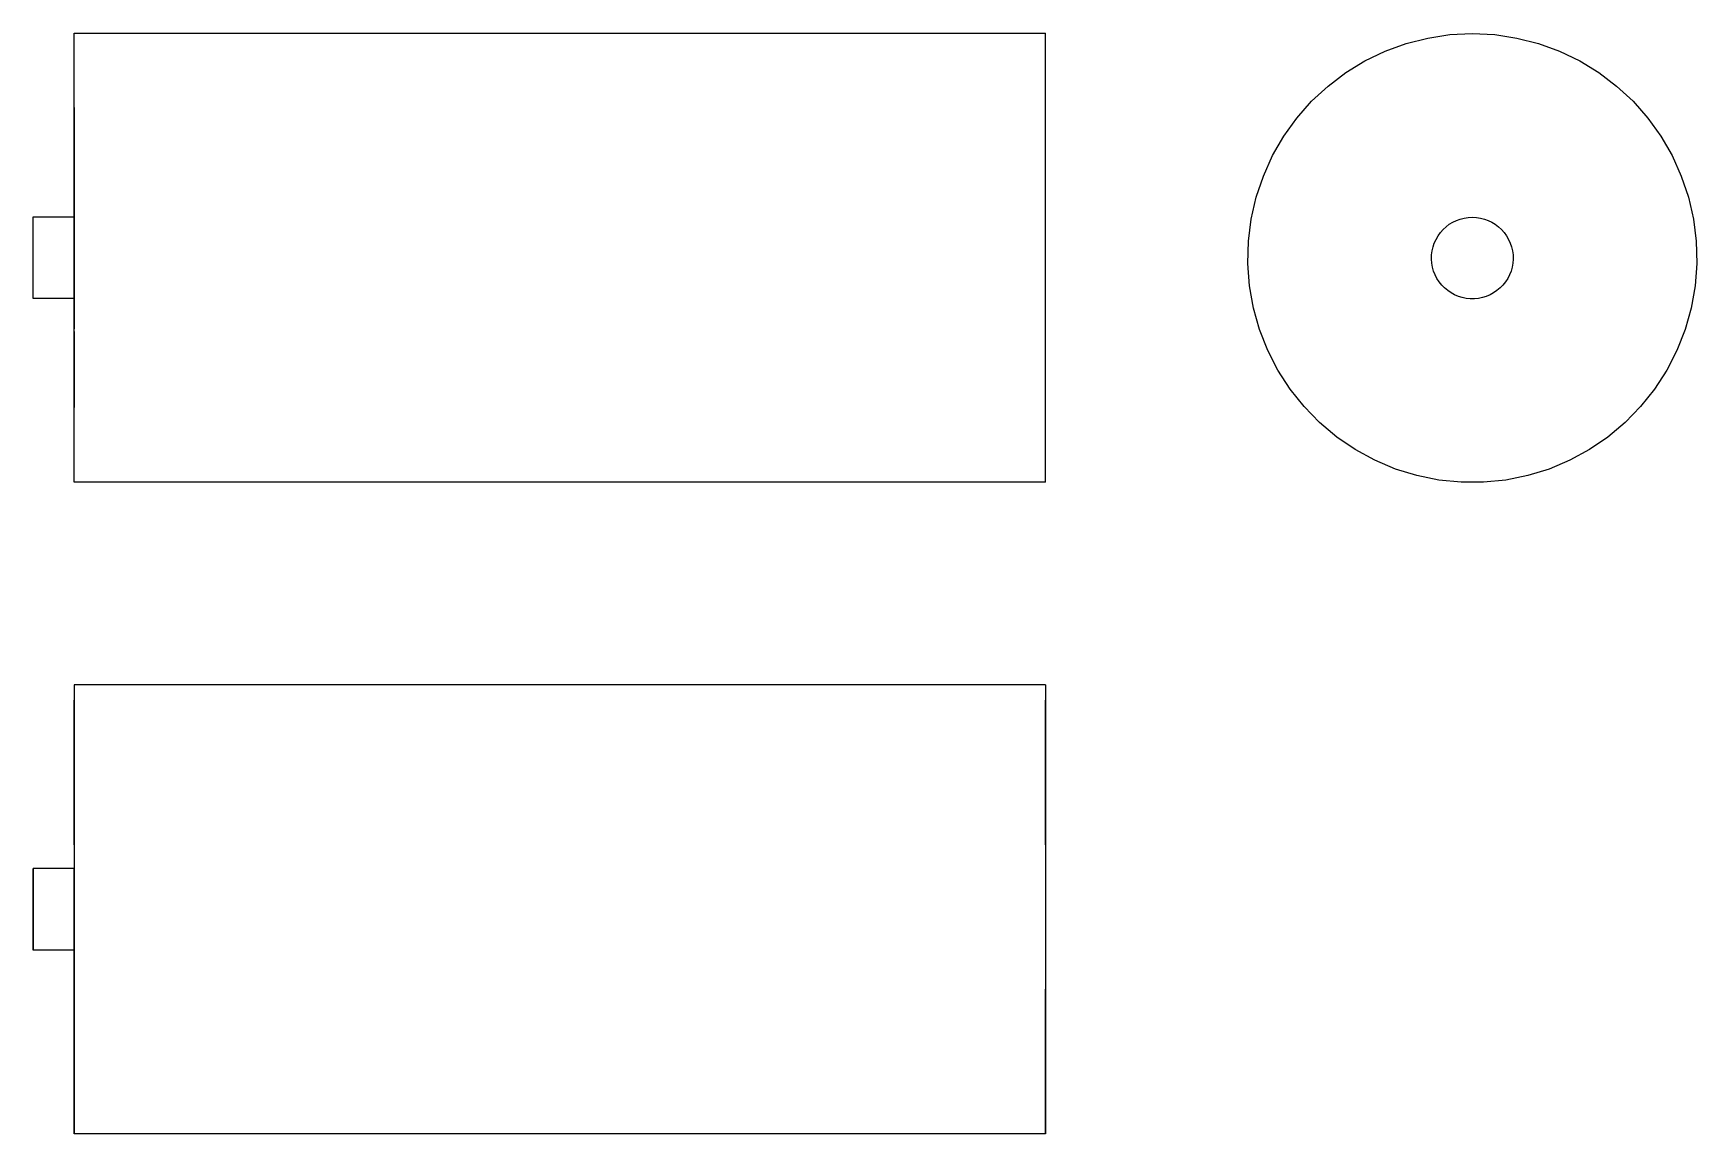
# Model space of a CAD drawing. Extents: x 0 to 1.15, y 0 to 0.76.
import ezdxf

# ---------------------------------------------------------------- set-up
doc = ezdxf.new("R2010")
doc.units = 0
doc.linetypes.add('HIDDEN', pattern=[0.035028, 0.023364, -0.011664])
for name, color, linetype in [('FRONT', 7, 'CONTINUOUS'), ('FRONT_HID', 7, 'HIDDEN'), ('LEFT', 7, 'CONTINUOUS'), ('TOP', 7, 'CONTINUOUS'), ('TOP_HID', 7, 'HIDDEN')]:
    doc.layers.add(name, color=color, linetype=linetype)

msp = doc.modelspace()

# ---------------------------------------------------------------- linework, layer by layer
at = {"layer": 'FRONT'}
for p, q in [((0.028249, 0.450847), (0.028249, 0.761582)), ((0.028249, 0.761582), (0.700565, 0.761582)), ((0.700565, 0.450847), (0.700565, 0.761582)), ((0, 0.634463), (0.028249, 0.634463)), ((0, 0.577966), (0, 0.634463)), ((0.028249, 0.577966), (0, 0.577966)), ((0.700565, 0.450847), (0.028249, 0.450847))]:
    msp.add_line(p, q, dxfattribs=at)
at = {"layer": 'FRONT_HID', "linetype": 'HIDDEN'}
for p, q in [((0.028249, 0.710225), (0.028249, 0.709329)), ((0.028249, 0.709329), (0.028249, 0.710225)), ((0.028249, 0.710225), (0.028249, 0.709329)), ((0.028249, 0.709329), (0.028249, 0.710225)), ((0.028249, 0.709329), (0.028249, 0.708432)), ((0.028249, 0.708432), (0.028249, 0.709329)), ((0.028249, 0.709329), (0.028249, 0.708432)), ((0.028249, 0.708432), (0.028249, 0.709329)), ((0.028249, 0.708432), (0.028249, 0.707535)), ((0.028249, 0.707535), (0.028249, 0.708432)), ((0.028249, 0.708432), (0.028249, 0.707535)), ((0.028249, 0.707535), (0.028249, 0.708432)), ((0.028249, 0.707535), (0.028249, 0.706638)), ((0.028249, 0.706638), (0.028249, 0.707535)), ((0.028249, 0.707535), (0.028249, 0.706638)), ((0.028249, 0.706638), (0.028249, 0.707535)), ((0.028249, 0.706638), (0.028249, 0.705742)), ((0.028249, 0.705742), (0.028249, 0.706638)), ((0.028249, 0.706638), (0.028249, 0.705742)), ((0.028249, 0.705742), (0.028249, 0.706638)), ((0.028249, 0.705742), (0.028249, 0.704845)), ((0.028249, 0.704845), (0.028249, 0.705742)), ((0.028249, 0.705742), (0.028249, 0.704845)), ((0.028249, 0.704845), (0.028249, 0.705742)), ((0.028249, 0.704845), (0.028249, 0.703948)), ((0.028249, 0.703948), (0.028249, 0.704845)), ((0.028249, 0.704845), (0.028249, 0.703948)), ((0.028249, 0.703948), (0.028249, 0.704845)), ((0.028249, 0.702802), (0.028249, 0.704324)), ((0.028249, 0.704324), (0.028249, 0.702802)), ((0.028249, 0.703948), (0.028249, 0.703051)), ((0.028249, 0.703051), (0.028249, 0.703948)), ((0.028249, 0.703948), (0.028249, 0.703051)), ((0.028249, 0.703051), (0.028249, 0.703948)), ((0.028249, 0.703051), (0.028249, 0.702154)), ((0.028249, 0.702154), (0.028249, 0.703051)), ((0.028249, 0.703051), (0.028249, 0.702154)), ((0.028249, 0.702154), (0.028249, 0.703051)), ((0.028249, 0.70128), (0.028249, 0.702802)), ((0.028249, 0.702802), (0.028249, 0.70128)), ((0.028249, 0.702154), (0.028249, 0.701258)), ((0.028249, 0.701258), (0.028249, 0.702154)), ((0.028249, 0.702154), (0.028249, 0.701258)), ((0.028249, 0.701258), (0.028249, 0.702154)), ((0.028249, 0.699758), (0.028249, 0.70128)), ((0.028249, 0.70128), (0.028249, 0.699758)), ((0.028249, 0.701258), (0.028249, 0.700361)), ((0.028249, 0.700361), (0.028249, 0.701258)), ((0.028249, 0.701258), (0.028249, 0.700361)), ((0.028249, 0.700361), (0.028249, 0.701258)), ((0.028249, 0.700361), (0.028249, 0.699464)), ((0.028249, 0.699464), (0.028249, 0.700361)), ((0.028249, 0.700361), (0.028249, 0.699464)), ((0.028249, 0.699464), (0.028249, 0.700361)), ((0.028249, 0.698236), (0.028249, 0.699758)), ((0.028249, 0.699758), (0.028249, 0.698236)), ((0.028249, 0.699464), (0.028249, 0.698567)), ((0.028249, 0.698567), (0.028249, 0.699464)), ((0.028249, 0.699464), (0.028249, 0.698567)), ((0.028249, 0.698567), (0.028249, 0.699464)), ((0.028249, 0.698567), (0.028249, 0.69767)), ((0.028249, 0.69767), (0.028249, 0.698567)), ((0.028249, 0.698567), (0.028249, 0.69767)), ((0.028249, 0.69767), (0.028249, 0.698567)), ((0.028249, 0.696714), (0.028249, 0.698236)), ((0.028249, 0.698236), (0.028249, 0.696714)), ((0.028249, 0.69767), (0.028249, 0.696774)), ((0.028249, 0.696774), (0.028249, 0.69767)), ((0.028249, 0.69767), (0.028249, 0.696774)), ((0.028249, 0.696774), (0.028249, 0.69767)), ((0.028249, 0.696774), (0.028249, 0.695877)), ((0.028249, 0.695877), (0.028249, 0.696774)), ((0.028249, 0.696774), (0.028249, 0.695877)), ((0.028249, 0.695877), (0.028249, 0.696774)), ((0.028249, 0.695191), (0.028249, 0.696714)), ((0.028249, 0.696714), (0.028249, 0.695191)), ((0.028249, 0.695877), (0.028249, 0.69498)), ((0.028249, 0.69498), (0.028249, 0.695877)), ((0.028249, 0.695877), (0.028249, 0.69498)), ((0.028249, 0.69498), (0.028249, 0.695877)), ((0.028249, 0.693669), (0.028249, 0.695191)), ((0.028249, 0.695191), (0.028249, 0.693669)), ((0.028249, 0.69498), (0.028249, 0.694083)), ((0.028249, 0.694083), (0.028249, 0.69498)), ((0.028249, 0.69498), (0.028249, 0.694083)), ((0.028249, 0.694083), (0.028249, 0.69498)), ((0.028249, 0.694083), (0.028249, 0.693187)), ((0.028249, 0.693187), (0.028249, 0.694083)), ((0.028249, 0.694083), (0.028249, 0.693187)), ((0.028249, 0.693187), (0.028249, 0.694083)), ((0.028249, 0.692147), (0.028249, 0.693669)), ((0.028249, 0.693669), (0.028249, 0.692147)), ((0.028249, 0.693187), (0.028249, 0.69229)), ((0.028249, 0.69229), (0.028249, 0.693187)), ((0.028249, 0.693187), (0.028249, 0.69229)), ((0.028249, 0.69229), (0.028249, 0.693187)), ((0.028249, 0.69229), (0.028249, 0.691393)), ((0.028249, 0.691393), (0.028249, 0.69229)), ((0.028249, 0.69229), (0.028249, 0.691393)), ((0.028249, 0.691393), (0.028249, 0.69229)), ((0.028249, 0.690625), (0.028249, 0.692147)), ((0.028249, 0.692147), (0.028249, 0.690625)), ((0.028249, 0.691393), (0.028249, 0.690496)), ((0.028249, 0.690496), (0.028249, 0.691393)), ((0.028249, 0.691393), (0.028249, 0.690496)), ((0.028249, 0.690496), (0.028249, 0.691393)), ((0.028249, 0.689103), (0.028249, 0.690625)), ((0.028249, 0.690625), (0.028249, 0.689103)), ((0.028249, 0.690496), (0.028249, 0.689599)), ((0.028249, 0.689599), (0.028249, 0.690496)), ((0.028249, 0.690496), (0.028249, 0.689599)), ((0.028249, 0.689599), (0.028249, 0.690496)), ((0.028249, 0.689599), (0.028249, 0.688703)), ((0.028249, 0.688703), (0.028249, 0.689599)), ((0.028249, 0.689599), (0.028249, 0.688703)), ((0.028249, 0.688703), (0.028249, 0.689599)), ((0.028249, 0.687581), (0.028249, 0.689103)), ((0.028249, 0.689103), (0.028249, 0.687581)), ((0.028249, 0.688703), (0.028249, 0.687806)), ((0.028249, 0.687806), (0.028249, 0.688703)), ((0.028249, 0.688703), (0.028249, 0.687806)), ((0.028249, 0.687806), (0.028249, 0.688703)), ((0.028249, 0.687806), (0.028249, 0.686909)), ((0.028249, 0.686909), (0.028249, 0.687806)), ((0.028249, 0.687806), (0.028249, 0.686909)), ((0.028249, 0.686909), (0.028249, 0.687806)), ((0.028249, 0.686059), (0.028249, 0.687581)), ((0.028249, 0.687581), (0.028249, 0.686059)), ((0.028249, 0.686909), (0.028249, 0.686012)), ((0.028249, 0.686012), (0.028249, 0.686909)), ((0.028249, 0.686909), (0.028249, 0.686012)), ((0.028249, 0.686012), (0.028249, 0.686909)), ((0.028249, 0.684537), (0.028249, 0.686059)), ((0.028249, 0.686059), (0.028249, 0.684537)), ((0.028249, 0.686012), (0.028249, 0.685116)), ((0.028249, 0.685116), (0.028249, 0.686012)), ((0.028249, 0.686012), (0.028249, 0.685116)), ((0.028249, 0.685116), (0.028249, 0.686012)), ((0.028249, 0.685116), (0.028249, 0.684219)), ((0.028249, 0.684219), (0.028249, 0.685116)), ((0.028249, 0.685116), (0.028249, 0.684219)), ((0.028249, 0.684219), (0.028249, 0.685116)), ((0.028249, 0.683015), (0.028249, 0.684537)), ((0.028249, 0.684537), (0.028249, 0.683015)), ((0.028249, 0.684219), (0.028249, 0.683322)), ((0.028249, 0.683322), (0.028249, 0.684219)), ((0.028249, 0.684219), (0.028249, 0.683322)), ((0.028249, 0.683322), (0.028249, 0.684219)), ((0.028249, 0.683322), (0.028249, 0.682425)), ((0.028249, 0.682425), (0.028249, 0.683322)), ((0.028249, 0.683322), (0.028249, 0.682425)), ((0.028249, 0.682425), (0.028249, 0.683322)), ((0.028249, 0.681493), (0.028249, 0.683015)), ((0.028249, 0.683015), (0.028249, 0.681493)), ((0.028249, 0.679971), (0.028249, 0.681493)), ((0.028249, 0.681493), (0.028249, 0.679971)), ((0.028249, 0.678449), (0.028249, 0.679971)), ((0.028249, 0.679971), (0.028249, 0.678449)), ((0.028249, 0.676927), (0.028249, 0.678449)), ((0.028249, 0.678449), (0.028249, 0.676927)), ((0.028249, 0.675405), (0.028249, 0.676927)), ((0.028249, 0.676927), (0.028249, 0.675405)), ((0.028249, 0.673883), (0.028249, 0.675405)), ((0.028249, 0.675405), (0.028249, 0.673883)), ((0.028249, 0.672361), (0.028249, 0.673883)), ((0.028249, 0.673883), (0.028249, 0.672361)), ((0.028249, 0.670839), (0.028249, 0.672361)), ((0.028249, 0.672361), (0.028249, 0.670839)), ((0.028249, 0.669317), (0.028249, 0.670839)), ((0.028249, 0.670839), (0.028249, 0.669317)), ((0.028249, 0.667795), (0.028249, 0.669317)), ((0.028249, 0.669317), (0.028249, 0.667795)), ((0.028249, 0.666273), (0.028249, 0.667795)), ((0.028249, 0.667795), (0.028249, 0.666273)), ((0.028249, 0.664751), (0.028249, 0.666273)), ((0.028249, 0.666273), (0.028249, 0.664751)), ((0.028249, 0.663229), (0.028249, 0.664751)), ((0.028249, 0.664751), (0.028249, 0.663229)), ((0.028249, 0.661707), (0.028249, 0.663229)), ((0.028249, 0.663229), (0.028249, 0.661707)), ((0.028249, 0.660185), (0.028249, 0.661707)), ((0.028249, 0.661707), (0.028249, 0.660185)), ((0.028249, 0.658663), (0.028249, 0.660185)), ((0.028249, 0.660185), (0.028249, 0.658663)), ((0.028249, 0.657141), (0.028249, 0.658663)), ((0.028249, 0.658663), (0.028249, 0.657141)), ((0.028249, 0.555289), (0.028249, 0.657141)), ((0.028249, 0.657141), (0.028249, 0.555289)), ((0.028249, 0.634463), (0.028249, 0.577966)), ((0.028249, 0.577966), (0.028249, 0.634463)), ((0.028249, 0.555289), (0.028249, 0.553767)), ((0.028249, 0.553767), (0.028249, 0.555289)), ((0.028249, 0.553767), (0.028249, 0.552245)), ((0.028249, 0.552245), (0.028249, 0.553767)), ((0.028249, 0.552245), (0.028249, 0.550723)), ((0.028249, 0.550723), (0.028249, 0.552245)), ((0.028249, 0.550723), (0.028249, 0.549201)), ((0.028249, 0.549201), (0.028249, 0.550723)), ((0.028249, 0.549201), (0.028249, 0.547679)), ((0.028249, 0.547679), (0.028249, 0.549201)), ((0.028249, 0.547679), (0.028249, 0.546157)), ((0.028249, 0.546157), (0.028249, 0.547679)), ((0.028249, 0.546157), (0.028249, 0.544635)), ((0.028249, 0.544635), (0.028249, 0.546157)), ((0.028249, 0.544635), (0.028249, 0.543113)), ((0.028249, 0.543113), (0.028249, 0.544635)), ((0.028249, 0.543113), (0.028249, 0.54159)), ((0.028249, 0.54159), (0.028249, 0.543113)), ((0.028249, 0.54159), (0.028249, 0.540068)), ((0.028249, 0.540068), (0.028249, 0.54159)), ((0.028249, 0.540068), (0.028249, 0.538546)), ((0.028249, 0.538546), (0.028249, 0.540068)), ((0.028249, 0.538546), (0.028249, 0.537024)), ((0.028249, 0.537024), (0.028249, 0.538546)), ((0.028249, 0.537024), (0.028249, 0.535502)), ((0.028249, 0.535502), (0.028249, 0.537024)), ((0.028249, 0.535502), (0.028249, 0.53398)), ((0.028249, 0.53398), (0.028249, 0.535502)), ((0.028249, 0.53398), (0.028249, 0.532458)), ((0.028249, 0.532458), (0.028249, 0.53398)), ((0.028249, 0.532458), (0.028249, 0.530936)), ((0.028249, 0.530936), (0.028249, 0.532458)), ((0.028249, 0.530936), (0.028249, 0.529414)), ((0.028249, 0.529414), (0.028249, 0.530936)), ((0.028249, 0.530453), (0.028249, 0.529556)), ((0.028249, 0.529556), (0.028249, 0.530453)), ((0.028249, 0.530453), (0.028249, 0.529556)), ((0.028249, 0.529556), (0.028249, 0.530453)), ((0.028249, 0.529556), (0.028249, 0.528659)), ((0.028249, 0.528659), (0.028249, 0.529556)), ((0.028249, 0.529556), (0.028249, 0.528659)), ((0.028249, 0.528659), (0.028249, 0.529556)), ((0.028249, 0.529414), (0.028249, 0.527892)), ((0.028249, 0.527892), (0.028249, 0.529414)), ((0.028249, 0.528659), (0.028249, 0.527762)), ((0.028249, 0.527762), (0.028249, 0.528659)), ((0.028249, 0.528659), (0.028249, 0.527762)), ((0.028249, 0.527762), (0.028249, 0.528659)), ((0.028249, 0.527892), (0.028249, 0.52637)), ((0.028249, 0.52637), (0.028249, 0.527892)), ((0.028249, 0.527762), (0.028249, 0.526865)), ((0.028249, 0.526865), (0.028249, 0.527762)), ((0.028249, 0.527762), (0.028249, 0.526865)), ((0.028249, 0.526865), (0.028249, 0.527762)), ((0.028249, 0.526865), (0.028249, 0.525969)), ((0.028249, 0.525969), (0.028249, 0.526865)), ((0.028249, 0.526865), (0.028249, 0.525969)), ((0.028249, 0.525969), (0.028249, 0.526865)), ((0.028249, 0.52637), (0.028249, 0.524848)), ((0.028249, 0.524848), (0.028249, 0.52637)), ((0.028249, 0.525969), (0.028249, 0.525072)), ((0.028249, 0.525072), (0.028249, 0.525969)), ((0.028249, 0.525969), (0.028249, 0.525072)), ((0.028249, 0.525072), (0.028249, 0.525969)), ((0.028249, 0.525072), (0.028249, 0.524175)), ((0.028249, 0.524175), (0.028249, 0.525072)), ((0.028249, 0.525072), (0.028249, 0.524175)), ((0.028249, 0.524175), (0.028249, 0.525072)), ((0.028249, 0.524848), (0.028249, 0.523326)), ((0.028249, 0.523326), (0.028249, 0.524848)), ((0.028249, 0.524175), (0.028249, 0.523278)), ((0.028249, 0.523278), (0.028249, 0.524175)), ((0.028249, 0.524175), (0.028249, 0.523278)), ((0.028249, 0.523278), (0.028249, 0.524175)), ((0.028249, 0.523326), (0.028249, 0.521804)), ((0.028249, 0.521804), (0.028249, 0.523326)), ((0.028249, 0.523278), (0.028249, 0.522382)), ((0.028249, 0.522382), (0.028249, 0.523278)), ((0.028249, 0.523278), (0.028249, 0.522382)), ((0.028249, 0.522382), (0.028249, 0.523278)), ((0.028249, 0.522382), (0.028249, 0.521485)), ((0.028249, 0.521485), (0.028249, 0.522382)), ((0.028249, 0.522382), (0.028249, 0.521485)), ((0.028249, 0.521485), (0.028249, 0.522382)), ((0.028249, 0.521804), (0.028249, 0.520282)), ((0.028249, 0.520282), (0.028249, 0.521804)), ((0.028249, 0.521485), (0.028249, 0.520588)), ((0.028249, 0.520588), (0.028249, 0.521485)), ((0.028249, 0.521485), (0.028249, 0.520588)), ((0.028249, 0.520588), (0.028249, 0.521485)), ((0.028249, 0.520588), (0.028249, 0.519691)), ((0.028249, 0.519691), (0.028249, 0.520588)), ((0.028249, 0.520588), (0.028249, 0.519691)), ((0.028249, 0.519691), (0.028249, 0.520588)), ((0.028249, 0.520282), (0.028249, 0.51876)), ((0.028249, 0.51876), (0.028249, 0.520282)), ((0.028249, 0.519691), (0.028249, 0.518794)), ((0.028249, 0.518794), (0.028249, 0.519691)), ((0.028249, 0.519691), (0.028249, 0.518794)), ((0.028249, 0.518794), (0.028249, 0.519691)), ((0.028249, 0.518794), (0.028249, 0.517898)), ((0.028249, 0.517898), (0.028249, 0.518794)), ((0.028249, 0.518794), (0.028249, 0.517898)), ((0.028249, 0.517898), (0.028249, 0.518794)), ((0.028249, 0.51876), (0.028249, 0.517238)), ((0.028249, 0.517238), (0.028249, 0.51876)), ((0.028249, 0.517898), (0.028249, 0.517001)), ((0.028249, 0.517001), (0.028249, 0.517898)), ((0.028249, 0.517898), (0.028249, 0.517001)), ((0.028249, 0.517001), (0.028249, 0.517898)), ((0.028249, 0.517238), (0.028249, 0.515716)), ((0.028249, 0.515716), (0.028249, 0.517238)), ((0.028249, 0.517001), (0.028249, 0.516104)), ((0.028249, 0.516104), (0.028249, 0.517001)), ((0.028249, 0.517001), (0.028249, 0.516104)), ((0.028249, 0.516104), (0.028249, 0.517001)), ((0.028249, 0.516104), (0.028249, 0.515207)), ((0.028249, 0.515207), (0.028249, 0.516104)), ((0.028249, 0.516104), (0.028249, 0.515207)), ((0.028249, 0.515207), (0.028249, 0.516104)), ((0.028249, 0.515716), (0.028249, 0.514194)), ((0.028249, 0.514194), (0.028249, 0.515716)), ((0.028249, 0.515207), (0.028249, 0.51431)), ((0.028249, 0.51431), (0.028249, 0.515207)), ((0.028249, 0.515207), (0.028249, 0.51431)), ((0.028249, 0.51431), (0.028249, 0.515207)), ((0.028249, 0.51431), (0.028249, 0.513414)), ((0.028249, 0.513414), (0.028249, 0.51431)), ((0.028249, 0.51431), (0.028249, 0.513414)), ((0.028249, 0.513414), (0.028249, 0.51431)), ((0.028249, 0.514194), (0.028249, 0.512672)), ((0.028249, 0.512672), (0.028249, 0.514194)), ((0.028249, 0.513414), (0.028249, 0.512517)), ((0.028249, 0.512517), (0.028249, 0.513414)), ((0.028249, 0.513414), (0.028249, 0.512517)), ((0.028249, 0.512517), (0.028249, 0.513414)), ((0.028249, 0.512672), (0.028249, 0.51115)), ((0.028249, 0.51115), (0.028249, 0.512672)), ((0.028249, 0.512517), (0.028249, 0.51162)), ((0.028249, 0.51162), (0.028249, 0.512517)), ((0.028249, 0.512517), (0.028249, 0.51162)), ((0.028249, 0.51162), (0.028249, 0.512517)), ((0.028249, 0.51162), (0.028249, 0.510723)), ((0.028249, 0.510723), (0.028249, 0.51162)), ((0.028249, 0.51162), (0.028249, 0.510723)), ((0.028249, 0.510723), (0.028249, 0.51162)), ((0.028249, 0.51115), (0.028249, 0.509628)), ((0.028249, 0.509628), (0.028249, 0.51115)), ((0.028249, 0.510723), (0.028249, 0.509827)), ((0.028249, 0.509827), (0.028249, 0.510723)), ((0.028249, 0.510723), (0.028249, 0.509827)), ((0.028249, 0.509827), (0.028249, 0.510723)), ((0.028249, 0.509827), (0.028249, 0.50893)), ((0.028249, 0.50893), (0.028249, 0.509827)), ((0.028249, 0.509827), (0.028249, 0.50893)), ((0.028249, 0.50893), (0.028249, 0.509827)), ((0.028249, 0.509628), (0.028249, 0.508106)), ((0.028249, 0.508106), (0.028249, 0.509628)), ((0.028249, 0.50893), (0.028249, 0.508033)), ((0.028249, 0.508033), (0.028249, 0.50893)), ((0.028249, 0.50893), (0.028249, 0.508033)), ((0.028249, 0.508033), (0.028249, 0.50893)), ((0.028249, 0.508033), (0.028249, 0.507136)), ((0.028249, 0.507136), (0.028249, 0.508033)), ((0.028249, 0.508033), (0.028249, 0.507136)), ((0.028249, 0.507136), (0.028249, 0.508033)), ((0.028249, 0.507136), (0.028249, 0.506239)), ((0.028249, 0.506239), (0.028249, 0.507136)), ((0.028249, 0.507136), (0.028249, 0.506239)), ((0.028249, 0.506239), (0.028249, 0.507136)), ((0.028249, 0.506239), (0.028249, 0.505343)), ((0.028249, 0.505343), (0.028249, 0.506239)), ((0.028249, 0.506239), (0.028249, 0.505343)), ((0.028249, 0.505343), (0.028249, 0.506239)), ((0.028249, 0.505343), (0.028249, 0.504446)), ((0.028249, 0.504446), (0.028249, 0.505343)), ((0.028249, 0.505343), (0.028249, 0.504446)), ((0.028249, 0.504446), (0.028249, 0.505343)), ((0.028249, 0.504446), (0.028249, 0.503549)), ((0.028249, 0.503549), (0.028249, 0.504446)), ((0.028249, 0.504446), (0.028249, 0.503549)), ((0.028249, 0.503549), (0.028249, 0.504446)), ((0.028249, 0.503549), (0.028249, 0.502652)), ((0.028249, 0.502652), (0.028249, 0.503549)), ((0.028249, 0.503549), (0.028249, 0.502652)), ((0.028249, 0.502652), (0.028249, 0.503549))]:
    msp.add_line(p, q, dxfattribs=at)
at = {"layer": 'LEFT'}
for p, q in [((0.965211, 0.758308), (0.980527, 0.760617)), ((0.980527, 0.760617), (0.995997, 0.761389)), ((0.995997, 0.761389), (1.011466, 0.760617)), ((1.011466, 0.760617), (1.026782, 0.758308)), ((0.921692, 0.742468), (0.935647, 0.749189)), ((0.935647, 0.749189), (0.950202, 0.754486)), ((0.950202, 0.754486), (0.965211, 0.758308)), ((1.026782, 0.758308), (1.041792, 0.754486)), ((1.041792, 0.754486), (1.056347, 0.749189)), ((1.056347, 0.749189), (1.070302, 0.742468)), ((0.908475, 0.734392), (0.921692, 0.742468)), ((1.070302, 0.742468), (1.083518, 0.734392)), ((0.896129, 0.72504), (0.908475, 0.734392)), ((1.083518, 0.734392), (1.095865, 0.72504)), ((0.874526, 0.702891), (0.884775, 0.714505)), ((0.884775, 0.714505), (0.896129, 0.72504)), ((1.095865, 0.72504), (1.107219, 0.714505)), ((1.107219, 0.714505), (1.117468, 0.702891)), ((0.865484, 0.690315), (0.874526, 0.702891)), ((1.117468, 0.702891), (1.126509, 0.690315)), ((0.85774, 0.676902), (0.865484, 0.690315)), ((1.126509, 0.690315), (1.134254, 0.676902)), ((0.85137, 0.662784), (0.85774, 0.676902)), ((1.134254, 0.676902), (1.140624, 0.662784)), ((0.846437, 0.648101), (0.85137, 0.662784)), ((1.140624, 0.662784), (1.145557, 0.648101)), ((0.84299, 0.633001), (0.846437, 0.648101)), ((1.145557, 0.648101), (1.149004, 0.633001)), ((0.98767, 0.633015), (0.9904, 0.63371)), ((0.9904, 0.63371), (0.993184, 0.63413)), ((0.993184, 0.63413), (0.995997, 0.63427)), ((0.995997, 0.63427), (0.99881, 0.63413)), ((0.99881, 0.63413), (1.001594, 0.63371)), ((1.001594, 0.63371), (1.004323, 0.633015)), ((0.841064, 0.617632), (0.84299, 0.633001)), ((0.972267, 0.621348), (0.973911, 0.623634)), ((0.973911, 0.623634), (0.975775, 0.625746)), ((0.975775, 0.625746), (0.977839, 0.627661)), ((0.977839, 0.627661), (0.980084, 0.629362)), ((0.980084, 0.629362), (0.982487, 0.63083)), ((0.982487, 0.63083), (0.985024, 0.632052)), ((0.985024, 0.632052), (0.98767, 0.633015)), ((1.004323, 0.633015), (1.00697, 0.632052)), ((1.00697, 0.632052), (1.009507, 0.63083)), ((1.009507, 0.63083), (1.01191, 0.629362)), ((1.01191, 0.629362), (1.014155, 0.627661)), ((1.014155, 0.627661), (1.016219, 0.625746)), ((1.016219, 0.625746), (1.018083, 0.623634)), ((1.018083, 0.623634), (1.019726, 0.621348)), ((1.149004, 0.633001), (1.15093, 0.617632)), ((0.840678, 0.602148), (0.841064, 0.617632)), ((0.967827, 0.608133), (0.968177, 0.610927)), ((0.968177, 0.610927), (0.968804, 0.613672)), ((0.968804, 0.613672), (0.969701, 0.616342)), ((0.969701, 0.616342), (0.970859, 0.618909)), ((0.970859, 0.618909), (0.972267, 0.621348)), ((1.019726, 0.621348), (1.021135, 0.618909)), ((1.021135, 0.618909), (1.022293, 0.616342)), ((1.022293, 0.616342), (1.02319, 0.613672)), ((1.02319, 0.613672), (1.023816, 0.610927)), ((1.023816, 0.610927), (1.024167, 0.608133)), ((1.15093, 0.617632), (1.151316, 0.602148)), ((0.841835, 0.586703), (0.840678, 0.602148)), ((0.967757, 0.605317), (0.967827, 0.608133)), ((0.967968, 0.602509), (0.967757, 0.605317)), ((0.968457, 0.599736), (0.967968, 0.602509)), ((0.969219, 0.597025), (0.968457, 0.599736)), ((1.023537, 0.599736), (1.022775, 0.597025)), ((1.024026, 0.602509), (1.023537, 0.599736)), ((1.024237, 0.605317), (1.024026, 0.602509)), ((1.024167, 0.608133), (1.024237, 0.605317)), ((1.151316, 0.602148), (1.150158, 0.586703)), ((0.970248, 0.594403), (0.969219, 0.597025)), ((0.971533, 0.591897), (0.970248, 0.594403)), ((0.973061, 0.589532), (0.971533, 0.591897)), ((0.974817, 0.58733), (0.973061, 0.589532)), ((0.976783, 0.585314), (0.974817, 0.58733)), ((1.017177, 0.58733), (1.015211, 0.585314)), ((1.018933, 0.589532), (1.017177, 0.58733)), ((1.020461, 0.591897), (1.018933, 0.589532)), ((1.021746, 0.594403), (1.020461, 0.591897)), ((1.022775, 0.597025), (1.021746, 0.594403)), ((0.844525, 0.571449), (0.841835, 0.586703)), ((0.97894, 0.583504), (0.976783, 0.585314)), ((0.981267, 0.581917), (0.97894, 0.583504)), ((0.98374, 0.58057), (0.981267, 0.581917)), ((0.986335, 0.579477), (0.98374, 0.58057)), ((0.989026, 0.578646), (0.986335, 0.579477)), ((0.991787, 0.578088), (0.989026, 0.578646)), ((0.994589, 0.577808), (0.991787, 0.578088)), ((0.997405, 0.577808), (0.994589, 0.577808)), ((1.000207, 0.578088), (0.997405, 0.577808)), ((1.002967, 0.578646), (1.000207, 0.578088)), ((1.005658, 0.579477), (1.002967, 0.578646)), ((1.008254, 0.58057), (1.005658, 0.579477)), ((1.010727, 0.581917), (1.008254, 0.58057)), ((1.013054, 0.583504), (1.010727, 0.581917)), ((1.015211, 0.585314), (1.013054, 0.583504)), ((1.150158, 0.586703), (1.147469, 0.571449)), ((0.84872, 0.556539), (0.844525, 0.571449)), ((1.147469, 0.571449), (1.143274, 0.556539)), ((0.854379, 0.542121), (0.84872, 0.556539)), ((1.143274, 0.556539), (1.137615, 0.542121)), ((0.861445, 0.528338), (0.854379, 0.542121)), ((1.137615, 0.542121), (1.130549, 0.528338)), ((0.869848, 0.515327), (0.861445, 0.528338)), ((1.130549, 0.528338), (1.122145, 0.515327)), ((0.879505, 0.503217), (0.869848, 0.515327)), ((1.122145, 0.515327), (1.112488, 0.503217)), ((0.89032, 0.492129), (0.879505, 0.503217)), ((1.112488, 0.503217), (1.101673, 0.492129)), ((0.902185, 0.482173), (0.89032, 0.492129)), ((1.101673, 0.492129), (1.089808, 0.482173)), ((0.914983, 0.473448), (0.902185, 0.482173)), ((0.928586, 0.466041), (0.914983, 0.473448)), ((1.077011, 0.473448), (1.063408, 0.466041)), ((1.089808, 0.482173), (1.077011, 0.473448)), ((0.942858, 0.460024), (0.928586, 0.466041)), ((1.063408, 0.466041), (1.049136, 0.460024)), ((0.957659, 0.455459), (0.942858, 0.460024)), ((0.972841, 0.45239), (0.957659, 0.455459)), ((0.988252, 0.450847), (0.972841, 0.45239)), ((1.003741, 0.450847), (0.988252, 0.450847)), ((1.019153, 0.45239), (1.003741, 0.450847)), ((1.034335, 0.455459), (1.019153, 0.45239)), ((1.049136, 0.460024), (1.034335, 0.455459))]:
    msp.add_line(p, q, dxfattribs=at)
at = {"layer": 'TOP'}
for p, q in [((0.028249, 0.310734), (0.028249, 0.155367)), ((0.700565, 0.310734), (0.028249, 0.310734)), ((0.700565, 0.310734), (0.700565, 0.155367)), ((0, 0.183616), (0, 0.155367)), ((0.028249, 0.183616), (0, 0.183616)), ((0, 0.155367), (0, 0.127119)), ((0.028249, 0.155367), (0.028249, 0)), ((0.700565, 0.155367), (0.700565, 0)), ((0.028249, 0.127119), (0, 0.127119)), ((0.700565, 0), (0.028249, 0))]:
    msp.add_line(p, q, dxfattribs=at)
at = {"layer": 'TOP_HID', "linetype": 'HIDDEN'}
for p, q in [((0.028249, 0), (0.028249, 0.310734)), ((0.700565, 0), (0.700565, 0.310734)), ((0.028249, 0.257931), (0.028249, 0.258805)), ((0.028249, 0.258805), (0.028249, 0.258368)), ((0.028249, 0.257931), (0.028249, 0.258805)), ((0.028249, 0.258805), (0.028249, 0.258368)), ((0.028249, 0.258368), (0.028249, 0.257494)), ((0.028249, 0.258368), (0.028249, 0.257494)), ((0.028249, 0.257057), (0.028249, 0.257931)), ((0.028249, 0.257057), (0.028249, 0.257931)), ((0.028249, 0.257494), (0.028249, 0.25662)), ((0.028249, 0.257494), (0.028249, 0.25662)), ((0.028249, 0.256182), (0.028249, 0.257057)), ((0.028249, 0.256182), (0.028249, 0.257057)), ((0.028249, 0.25662), (0.028249, 0.255745)), ((0.028249, 0.25662), (0.028249, 0.255745)), ((0.028249, 0.255308), (0.028249, 0.256182)), ((0.028249, 0.255308), (0.028249, 0.256182)), ((0.028249, 0.255745), (0.028249, 0.254871)), ((0.028249, 0.255745), (0.028249, 0.254871)), ((0.028249, 0.254434), (0.028249, 0.255308)), ((0.028249, 0.254434), (0.028249, 0.255308)), ((0.028249, 0.254871), (0.028249, 0.253997)), ((0.028249, 0.254871), (0.028249, 0.253997)), ((0.028249, 0.253559), (0.028249, 0.254434)), ((0.028249, 0.253559), (0.028249, 0.254434)), ((0.028249, 0.253997), (0.028249, 0.253122)), ((0.028249, 0.253997), (0.028249, 0.253122)), ((0.028249, 0.252685), (0.028249, 0.253559)), ((0.028249, 0.252685), (0.028249, 0.253559)), ((0.028249, 0.253122), (0.028249, 0.252248)), ((0.028249, 0.253122), (0.028249, 0.252248)), ((0.028249, 0.251811), (0.028249, 0.252685)), ((0.028249, 0.251811), (0.028249, 0.252685)), ((0.028249, 0.252248), (0.028249, 0.251374)), ((0.028249, 0.252248), (0.028249, 0.251374)), ((0.028249, 0.250937), (0.028249, 0.251811)), ((0.028249, 0.250937), (0.028249, 0.251811)), ((0.028249, 0.251374), (0.028249, 0.250499)), ((0.028249, 0.251374), (0.028249, 0.250499)), ((0.028249, 0.250062), (0.028249, 0.250937)), ((0.028249, 0.250062), (0.028249, 0.250937)), ((0.028249, 0.250499), (0.028249, 0.249625)), ((0.028249, 0.250499), (0.028249, 0.249625)), ((0.028249, 0.249188), (0.028249, 0.250062)), ((0.028249, 0.249188), (0.028249, 0.250062)), ((0.028249, 0.249625), (0.028249, 0.248751)), ((0.028249, 0.249625), (0.028249, 0.248751)), ((0.028249, 0.248314), (0.028249, 0.249188)), ((0.028249, 0.248314), (0.028249, 0.249188)), ((0.028249, 0.248751), (0.028249, 0.247877)), ((0.028249, 0.248751), (0.028249, 0.247877)), ((0.028249, 0.247439), (0.028249, 0.248314)), ((0.028249, 0.247439), (0.028249, 0.248314)), ((0.028249, 0.247877), (0.028249, 0.247002)), ((0.028249, 0.247877), (0.028249, 0.247002)), ((0.028249, 0.246565), (0.028249, 0.247439)), ((0.028249, 0.246565), (0.028249, 0.247439)), ((0.028249, 0.247002), (0.028249, 0.246128)), ((0.028249, 0.247002), (0.028249, 0.246128)), ((0.028249, 0.245691), (0.028249, 0.246565)), ((0.028249, 0.245691), (0.028249, 0.246565)), ((0.028249, 0.246128), (0.028249, 0.245254)), ((0.028249, 0.246128), (0.028249, 0.245254)), ((0.028249, 0.244817), (0.028249, 0.245691)), ((0.028249, 0.244817), (0.028249, 0.245691)), ((0.028249, 0.245254), (0.028249, 0.244379)), ((0.028249, 0.245254), (0.028249, 0.244379)), ((0.028249, 0.243942), (0.028249, 0.244817)), ((0.028249, 0.243942), (0.028249, 0.244817)), ((0.028249, 0.244379), (0.028249, 0.243505)), ((0.028249, 0.244379), (0.028249, 0.243505)), ((0.028249, 0.243068), (0.028249, 0.243942)), ((0.028249, 0.243068), (0.028249, 0.243942)), ((0.028249, 0.243505), (0.028249, 0.242631)), ((0.028249, 0.243505), (0.028249, 0.242631)), ((0.028249, 0.242194), (0.028249, 0.243068)), ((0.028249, 0.242194), (0.028249, 0.243068)), ((0.028249, 0.242631), (0.028249, 0.241756)), ((0.028249, 0.242631), (0.028249, 0.241756)), ((0.028249, 0.241319), (0.028249, 0.242194)), ((0.028249, 0.241319), (0.028249, 0.242194)), ((0.028249, 0.241756), (0.028249, 0.240882)), ((0.028249, 0.241756), (0.028249, 0.240882)), ((0.028249, 0.240445), (0.028249, 0.241319)), ((0.028249, 0.240445), (0.028249, 0.241319)), ((0.028249, 0.240882), (0.028249, 0.240008)), ((0.028249, 0.240882), (0.028249, 0.240008)), ((0.028249, 0.239571), (0.028249, 0.240445)), ((0.028249, 0.239571), (0.028249, 0.240445)), ((0.028249, 0.070621), (0.028249, 0.240113)), ((0.028249, 0.240113), (0.028249, 0.070621)), ((0.028249, 0.240008), (0.028249, 0.239134)), ((0.028249, 0.240008), (0.028249, 0.239134)), ((0.028249, 0.238696), (0.028249, 0.239571)), ((0.028249, 0.238696), (0.028249, 0.239571)), ((0.028249, 0.239134), (0.028249, 0.238259)), ((0.028249, 0.239134), (0.028249, 0.238259)), ((0.028249, 0.237822), (0.028249, 0.238696)), ((0.028249, 0.237822), (0.028249, 0.238696)), ((0.028249, 0.238259), (0.028249, 0.237385)), ((0.028249, 0.238259), (0.028249, 0.237385)), ((0.028249, 0.236948), (0.028249, 0.237822)), ((0.028249, 0.236948), (0.028249, 0.237822)), ((0.028249, 0.237385), (0.028249, 0.236511)), ((0.028249, 0.237385), (0.028249, 0.236511)), ((0.028249, 0.236074), (0.028249, 0.236948)), ((0.028249, 0.236074), (0.028249, 0.236948)), ((0.028249, 0.236511), (0.028249, 0.235636)), ((0.028249, 0.236511), (0.028249, 0.235636)), ((0.028249, 0.235199), (0.028249, 0.236074)), ((0.028249, 0.235199), (0.028249, 0.236074)), ((0.028249, 0.235636), (0.028249, 0.234762)), ((0.028249, 0.235636), (0.028249, 0.234762)), ((0.028249, 0.234325), (0.028249, 0.235199)), ((0.028249, 0.234325), (0.028249, 0.235199)), ((0.028249, 0.234762), (0.028249, 0.233888)), ((0.028249, 0.234762), (0.028249, 0.233888)), ((0.028249, 0.233451), (0.028249, 0.234325)), ((0.028249, 0.233451), (0.028249, 0.234325)), ((0.028249, 0.233888), (0.028249, 0.233014)), ((0.028249, 0.233888), (0.028249, 0.233014)), ((0.028249, 0.232576), (0.028249, 0.233451)), ((0.028249, 0.232576), (0.028249, 0.233451)), ((0.028249, 0.233014), (0.028249, 0.232139)), ((0.028249, 0.233014), (0.028249, 0.232139)), ((0.028249, 0.231702), (0.028249, 0.232576)), ((0.028249, 0.231702), (0.028249, 0.232576)), ((0.028249, 0.232139), (0.028249, 0.231702)), ((0.028249, 0.232139), (0.028249, 0.231702)), ((0, 0.127119), (0, 0.183616)), ((0.028249, 0.155367), (0.028249, 0.183616)), ((0.028249, 0.183616), (0.028249, 0.127119)), ((0.028249, 0.127119), (0.028249, 0.155367)), ((0.028249, 0.078158), (0.028249, 0.079032)), ((0.028249, 0.079032), (0.028249, 0.078595)), ((0.028249, 0.078158), (0.028249, 0.079032)), ((0.028249, 0.079032), (0.028249, 0.078595)), ((0.028249, 0.078595), (0.028249, 0.077721)), ((0.028249, 0.078595), (0.028249, 0.077721)), ((0.028249, 0.077284), (0.028249, 0.078158)), ((0.028249, 0.077284), (0.028249, 0.078158)), ((0.028249, 0.077721), (0.028249, 0.076847)), ((0.028249, 0.077721), (0.028249, 0.076847)), ((0.028249, 0.076409), (0.028249, 0.077284)), ((0.028249, 0.076409), (0.028249, 0.077284)), ((0.028249, 0.076847), (0.028249, 0.075972)), ((0.028249, 0.076847), (0.028249, 0.075972)), ((0.028249, 0.075535), (0.028249, 0.076409)), ((0.028249, 0.075535), (0.028249, 0.076409)), ((0.028249, 0.075972), (0.028249, 0.075098)), ((0.028249, 0.075972), (0.028249, 0.075098)), ((0.028249, 0.074661), (0.028249, 0.075535)), ((0.028249, 0.074661), (0.028249, 0.075535)), ((0.028249, 0.075098), (0.028249, 0.074224)), ((0.028249, 0.075098), (0.028249, 0.074224)), ((0.028249, 0.073787), (0.028249, 0.074661)), ((0.028249, 0.073787), (0.028249, 0.074661)), ((0.028249, 0.074224), (0.028249, 0.073349)), ((0.028249, 0.074224), (0.028249, 0.073349)), ((0.028249, 0.072912), (0.028249, 0.073787)), ((0.028249, 0.072912), (0.028249, 0.073787)), ((0.028249, 0.073349), (0.028249, 0.072475)), ((0.028249, 0.073349), (0.028249, 0.072475)), ((0.028249, 0.072038), (0.028249, 0.072912)), ((0.028249, 0.072038), (0.028249, 0.072912)), ((0.028249, 0.072475), (0.028249, 0.071601)), ((0.028249, 0.072475), (0.028249, 0.071601)), ((0.028249, 0.071164), (0.028249, 0.072038)), ((0.028249, 0.071164), (0.028249, 0.072038)), ((0.028249, 0.071601), (0.028249, 0.070727)), ((0.028249, 0.071601), (0.028249, 0.070727)), ((0.028249, 0.070289), (0.028249, 0.071164)), ((0.028249, 0.070289), (0.028249, 0.071164)), ((0.028249, 0.070727), (0.028249, 0.069852)), ((0.028249, 0.070727), (0.028249, 0.069852)), ((0.028249, 0.069415), (0.028249, 0.070289)), ((0.028249, 0.069415), (0.028249, 0.070289)), ((0.028249, 0.069852), (0.028249, 0.068978)), ((0.028249, 0.069852), (0.028249, 0.068978)), ((0.028249, 0.068541), (0.028249, 0.069415)), ((0.028249, 0.068541), (0.028249, 0.069415)), ((0.028249, 0.068978), (0.028249, 0.068104)), ((0.028249, 0.068978), (0.028249, 0.068104)), ((0.028249, 0.067667), (0.028249, 0.068541)), ((0.028249, 0.067667), (0.028249, 0.068541)), ((0.028249, 0.068104), (0.028249, 0.067229)), ((0.028249, 0.068104), (0.028249, 0.067229)), ((0.028249, 0.066792), (0.028249, 0.067667)), ((0.028249, 0.066792), (0.028249, 0.067667)), ((0.028249, 0.067229), (0.028249, 0.066355)), ((0.028249, 0.067229), (0.028249, 0.066355)), ((0.028249, 0.065918), (0.028249, 0.066792)), ((0.028249, 0.065918), (0.028249, 0.066792)), ((0.028249, 0.066355), (0.028249, 0.065481)), ((0.028249, 0.066355), (0.028249, 0.065481)), ((0.028249, 0.065044), (0.028249, 0.065918)), ((0.028249, 0.065044), (0.028249, 0.065918)), ((0.028249, 0.065481), (0.028249, 0.064606)), ((0.028249, 0.065481), (0.028249, 0.064606)), ((0.028249, 0.064169), (0.028249, 0.065044)), ((0.028249, 0.064169), (0.028249, 0.065044)), ((0.028249, 0.064606), (0.028249, 0.063732)), ((0.028249, 0.064606), (0.028249, 0.063732)), ((0.028249, 0.063295), (0.028249, 0.064169)), ((0.028249, 0.063295), (0.028249, 0.064169)), ((0.028249, 0.063732), (0.028249, 0.062858)), ((0.028249, 0.063732), (0.028249, 0.062858)), ((0.028249, 0.062421), (0.028249, 0.063295)), ((0.028249, 0.062421), (0.028249, 0.063295)), ((0.028249, 0.062858), (0.028249, 0.061984)), ((0.028249, 0.062858), (0.028249, 0.061984)), ((0.028249, 0.061546), (0.028249, 0.062421)), ((0.028249, 0.061546), (0.028249, 0.062421)), ((0.028249, 0.061984), (0.028249, 0.061109)), ((0.028249, 0.061984), (0.028249, 0.061109)), ((0.028249, 0.060672), (0.028249, 0.061546)), ((0.028249, 0.060672), (0.028249, 0.061546)), ((0.028249, 0.061109), (0.028249, 0.060235)), ((0.028249, 0.061109), (0.028249, 0.060235)), ((0.028249, 0.059798), (0.028249, 0.060672)), ((0.028249, 0.059798), (0.028249, 0.060672)), ((0.028249, 0.060235), (0.028249, 0.059361)), ((0.028249, 0.060235), (0.028249, 0.059361)), ((0.028249, 0.058924), (0.028249, 0.059798)), ((0.028249, 0.058924), (0.028249, 0.059798)), ((0.028249, 0.059361), (0.028249, 0.058486)), ((0.028249, 0.059361), (0.028249, 0.058486)), ((0.028249, 0.058049), (0.028249, 0.058924)), ((0.028249, 0.058049), (0.028249, 0.058924)), ((0.028249, 0.058486), (0.028249, 0.057612)), ((0.028249, 0.058486), (0.028249, 0.057612)), ((0.028249, 0.057175), (0.028249, 0.058049)), ((0.028249, 0.057175), (0.028249, 0.058049)), ((0.028249, 0.057612), (0.028249, 0.056738)), ((0.028249, 0.057612), (0.028249, 0.056738)), ((0.028249, 0.056301), (0.028249, 0.057175)), ((0.028249, 0.056301), (0.028249, 0.057175)), ((0.028249, 0.056738), (0.028249, 0.055864)), ((0.028249, 0.056738), (0.028249, 0.055864)), ((0.028249, 0.055426), (0.028249, 0.056301)), ((0.028249, 0.055426), (0.028249, 0.056301)), ((0.028249, 0.055864), (0.028249, 0.054989)), ((0.028249, 0.055864), (0.028249, 0.054989)), ((0.028249, 0.054552), (0.028249, 0.055426)), ((0.028249, 0.054552), (0.028249, 0.055426)), ((0.028249, 0.054989), (0.028249, 0.054115)), ((0.028249, 0.054989), (0.028249, 0.054115)), ((0.028249, 0.053678), (0.028249, 0.054552)), ((0.028249, 0.053678), (0.028249, 0.054552)), ((0.028249, 0.054115), (0.028249, 0.053241)), ((0.028249, 0.054115), (0.028249, 0.053241)), ((0.028249, 0.052803), (0.028249, 0.053678)), ((0.028249, 0.052803), (0.028249, 0.053678)), ((0.028249, 0.053241), (0.028249, 0.052366)), ((0.028249, 0.053241), (0.028249, 0.052366)), ((0.028249, 0.051929), (0.028249, 0.052803)), ((0.028249, 0.051929), (0.028249, 0.052803)), ((0.028249, 0.052366), (0.028249, 0.051929)), ((0.028249, 0.052366), (0.028249, 0.051929))]:
    msp.add_line(p, q, dxfattribs=at)

doc.saveas('drawing.dxf')
